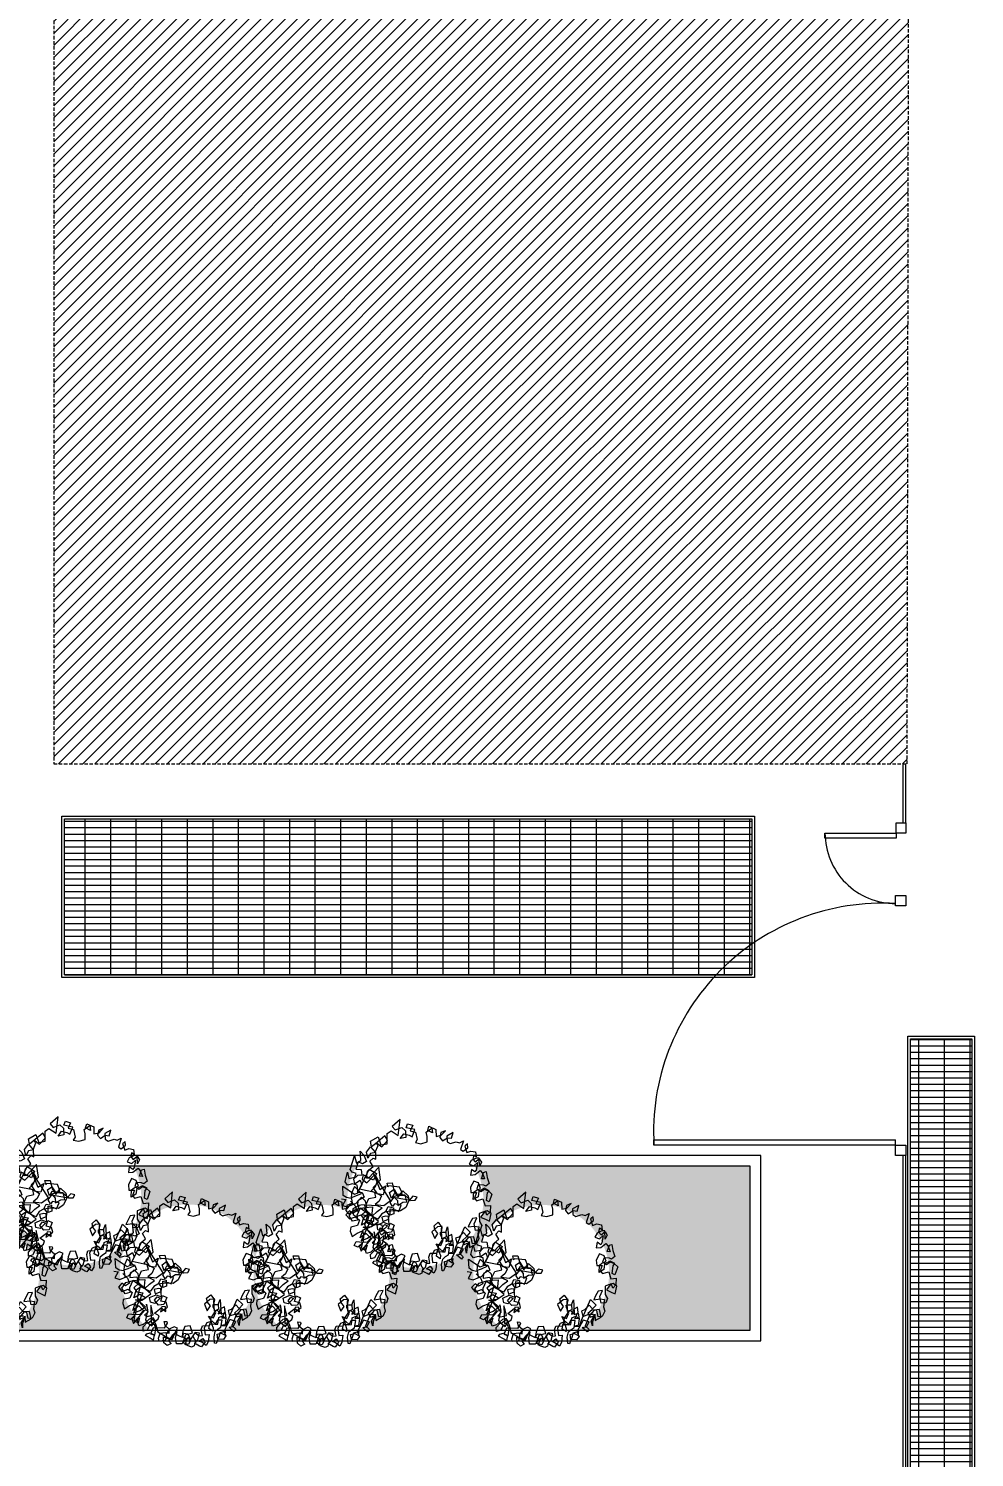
# Model space of a CAD drawing. Header units: millimetres. Extents: x 8265 to 78888, y 1905 to 34251.
# Drawn here: x 44465 to 46227, y 28489 to 31150 of the extents above; entities that cross this region are included whole.
import ezdxf

# ---------------------------------------------------------------- set-up
doc = ezdxf.new("R2010")
doc.units = ezdxf.units.MM
doc.linetypes.add('HIDDEN', pattern=[9.525, 6.35, -3.175])
for name, color, linetype, lineweight in [('440_SIMBOLI_001-AM_0', 31, 'Continuous', 0), ('441_SERRAMENTI_001-AM_0', 1, 'Continuous', 0), ('443_GRIGLIE_AERAZIONE_001-AM_0', 6, 'Continuous', 0), ('454_PROIEZIONI_001-AM_0', 61, 'HIDDEN', 0), ('475_VERDE_001-AM_0', 96, 'Continuous', 0), ('478_PIANTUMAZIONI_001-AM_0', 92, 'Continuous', 0), ('490_CAMPITURE_001-AM_0', 9, 'Continuous', 0)]:
    doc.layers.add(name, color=color, linetype=linetype, lineweight=lineweight)
doc.styles.get("Standard").update_dxf_attribs({"font": 'isocp.shx'})
doc.styles.add('STYLE1', font='romans.shx', dxfattribs={"height": 1.5})

# ---------------------------------------------------------------- blocks, each defined once
blk = doc.blocks.new('LCSHDP12')
at = {"color": 0}
blk.add_lwpolyline([(0.2051, -0.4469), (0.1975, -0.4192), (0.2429, -0.4217), (0.2378, -0.389), (0.2051, -0.3588), (0.195, -0.3865), (0.2101, -0.3462), (0.2353, -0.321), (0.2605, -0.3386), (0.2555, -0.3663), (0.2882, -0.3764), (0.3033, -0.3437), (0.2731, -0.3134), (0.2832, -0.2807), (0.321, -0.2782), (0.3487, -0.3134), (0.3739, -0.3059), (0.3991, -0.2807), (0.3663, -0.2606), (0.3386, -0.2329), (0.3562, -0.2178), (0.4041, -0.2002), (0.4469, -0.2178), (0.4469, -0.243), (0.4192, -0.243), (0.4041, -0.2027), (0.389, -0.175), (0.3587, -0.1649), (0.3436, -0.2052), (0.3865, -0.2278), (0.331, -0.2329), (0.3008, -0.2027), (0.2781, -0.1876), (0.2731, -0.2304), (0.3084, -0.2555), (0.2529, -0.2631), (0.2227, -0.243), (0.2101, -0.3084), (0.263, -0.3084), (0.2882, -0.2933), (0.3084, -0.3185), (0.2857, -0.3537), (0.2403, -0.3437), (0.2076, -0.3059), (0.1874, -0.2732), (0.1547, -0.2958), (0.1421, -0.3311), (0.1975, -0.3487), (0.2076, -0.3638), (0.1698, -0.389), (0.1496, -0.3688), (0.1194, -0.3411), (0.0967, -0.4016), (0.1446, -0.4016), (0.1774, -0.389), (0.1849, -0.4192), (0.1799, -0.4444), (0.127, -0.4721), (0.1421, -0.3814), (0.1245, -0.3638), (0.0816, -0.389), (0.0867, -0.4217), (0.1068, -0.4469), (0.0942, -0.4695), (0.0312, -0.4821), (0.064, -0.4569), (0.0413, -0.4242), (0.0161, -0.4267), (0.0187, -0.4544), (0.0086, -0.4746), (-0.0846, -0.4846), (-0.0468, -0.4544), (-0.0746, -0.4343), (-0.1098, -0.4544), (-0.1275, -0.4645), (-0.1149, -0.4318), (-0.0846, -0.399), (-0.0594, -0.4167), (-0.0594, -0.4469), (-0.0091, -0.4418), (-0.0217, -0.4091), (0.0086, -0.389), (0.0237, -0.4141), (0.0564, -0.4267), (0.0816, -0.4091), (0.0438, -0.3865), (0.0665, -0.3638), (0.1018, -0.3663), (0.1245, -0.3713), (0.1119, -0.3411), (0.1345, -0.316), (0.1723, -0.3437), (0.2, -0.3336), (0.1774, -0.2958), (0.2076, -0.2656), (0.2504, -0.2832), (0.2655, -0.2555), (0.2555, -0.2153), (0.4016, -0.2153), (0.3688, -0.1851), (0.331, -0.1624), (0.3159, -0.2127), (0.3159, -0.2404), (0.2882, -0.1926), (0.2403, -0.1649), (0.2051, -0.2807), (0.1925, -0.2832), (0.1698, -0.2404), (0.2126, -0.2253), (0.2252, -0.2153), (0.1849, -0.2002), (0.1496, -0.18), (0.1496, -0.2153), (0.1774, -0.2832), (0.1295, -0.2832), (0.1018, -0.2455), (0.0766, -0.2656), (0.0993, -0.3638), (-0.0468, -0.3613), (-0.0393, -0.3059), (0.0086, -0.3059), (0.0035, -0.3814), (0.0338, -0.3764), (0.0413, -0.3386), (-0.0292, -0.3134), (-0.0065, -0.2807), (0.0464, -0.2782), (0.0766, -0.2908), (0.0766, -0.243), (0.0791, -0.2153), (0.1169, -0.2153), (0.1471, -0.2304), (0.1295, -0.1775), (0.0816, -0.1498), (-0.0317, -0.3235), (0.0464, -0.243), (0.0086, -0.2178), (0.069, -0.2102), (0.0791, -0.2455), (0.0514, -0.2883), (-0.0141, -0.2656), (-0.0846, -0.3109), (0.0086, -0.3411), (0.0161, -0.3537), (-0.0292, -0.3663), (-0.072, -0.3462), (-0.0947, -0.3789), (-0.1224, -0.3688), (-0.1224, -0.3487), (-0.1627, -0.3688), (-0.1426, -0.3965), (-0.1073, -0.399), (-0.1401, -0.4242), (-0.1829, -0.4141), (-0.1627, -0.3713), (-0.2106, -0.3739), (-0.2232, -0.394), (-0.2131, -0.3487), (-0.266, -0.3311), (-0.2862, -0.3588), (-0.2131, -0.394), (-0.1854, -0.4091), (-0.2156, -0.4293), (-0.261, -0.3965), (-0.2207, -0.3588), (-0.2459, -0.3235), (-0.3063, -0.3512), (-0.3315, -0.3361), (-0.324, -0.2807), (-0.4247, -0.3134), (-0.3618, -0.3411), (-0.3492, -0.3134), (-0.3819, -0.2807), (-0.3718, -0.2505), (-0.334, -0.2304), (-0.3114, -0.2606), (-0.3492, -0.253), (-0.3567, -0.2178), (-0.3542, -0.1951), (-0.4046, -0.1976), (-0.392, -0.2555), (-0.4197, -0.2581), (-0.4247, -0.2228), (-0.3844, -0.2228), (-0.392, -0.1876), (-0.3517, -0.1574), (-0.329, -0.1599), (-0.3366, -0.1246), (-0.3643, -0.0919), (-0.397, -0.107), (-0.4197, -0.1246), (-0.46, -0.102), (-0.4323, -0.0843), (-0.4348, -0.1196), (-0.4625, -0.1246), (-0.4625, -0.0743), (-0.4222, -0.0541), (-0.4424, -0.0264), (-0.4802, -0.0139), (-0.4575, -0.0365), (-0.4247, -0.029), (-0.4121, -0.0038), (-0.4449, 0.0164), (-0.4524, 0.0415), (-0.4902, 0.0365), (-0.4524, 0.0088), (-0.4197, 0.0264), (-0.4172, 0.0491), (-0.4449, 0.0793), (-0.4474, 0.1019), (-0.4701, 0.1196), (-0.4096, 0.1271), (-0.4071, 0.1473), (-0.4398, 0.1649), (-0.4625, 0.1523), (-0.4499, 0.1473), (-0.4424, 0.1422), (-0.4096, 0.1724), (-0.4298, 0.1926), (-0.4373, 0.2228), (-0.4096, 0.2404), (-0.4121, 0.2203), (-0.3869, 0.2253), (-0.3769, 0.248), (-0.4071, 0.2631), (-0.392, 0.2857), (-0.3618, 0.2857), (-0.4096, 0.2606), (-0.4021, 0.2429), (-0.3743, 0.2203), (-0.3466, 0.2178), (-0.3492, 0.2505), (-0.3794, 0.2631), (-0.3315, 0.2757), (-0.3164, 0.2731), (-0.3214, 0.2454), (-0.2862, 0.2555), (-0.3013, 0.2807), (-0.3391, 0.3008), (-0.329, 0.321), (-0.3013, 0.3487), (-0.2937, 0.331), (-0.3366, 0.326), (-0.3492, 0.3386), (-0.3164, 0.3613), (-0.2862, 0.3889), (-0.261, 0.3764), (-0.261, 0.3613), (-0.2484, 0.3285), (-0.2207, 0.331), (-0.2156, 0.3613), (-0.2408, 0.3764), (-0.2408, 0.4041), (-0.2308, 0.4343), (-0.1778, 0.4393), (-0.1778, 0.4192), (-0.2257, 0.4041), (-0.2433, 0.4091), (-0.2459, 0.3738), (-0.2131, 0.3487), (-0.1778, 0.3587), (-0.1476, 0.3386), (-0.193, 0.321), (-0.2106, 0.331), (-0.2333, 0.3512), (-0.261, 0.3235), (-0.2585, 0.2908), (-0.2131, 0.2882), (-0.1829, 0.3059), (-0.198, 0.3386), (-0.1602, 0.3411), (-0.1501, 0.3613), (-0.1778, 0.394), (-0.1426, 0.4267), (-0.1602, 0.4569), (-0.1199, 0.472), (-0.0922, 0.462), (-0.1149, 0.4418), (-0.0645, 0.4292), (-0.0645, 0.4695), (-0.0645, 0.4922), (-0.1149, 0.4821), (-0.1199, 0.4519), (-0.0998, 0.4292), (-0.0821, 0.4116), (-0.0343, 0.4343), (-0.0166, 0.4594), (0.0136, 0.462), (0.0287, 0.4343), (-0.0065, 0.4091), (-0.0494, 0.4091), (-0.0343, 0.3839), (0.001, 0.3814), (0.0287, 0.3814), (0.0061, 0.4166), (-0.0015, 0.4443), (0.0438, 0.4594), (0.0665, 0.4771), (0.1043, 0.4771), (0.1169, 0.4544), (0.0841, 0.4292), (0.0917, 0.399), (0.127, 0.3839), (0.1421, 0.4066), (0.1194, 0.4292), (0.1622, 0.4343), (0.1874, 0.4443), (0.1622, 0.4242), (0.1119, 0.4267), (0.1471, 0.4469), (0.1119, 0.472), (0.0716, 0.4418), (0.0892, 0.4116), (0.1345, 0.399), (0.2076, 0.4015), (0.2177, 0.4343), (0.2378, 0.4292), (0.2252, 0.3889), (0.2101, 0.4116), (0.1723, 0.4141), (0.1774, 0.3738), (0.2655, 0.3688), (0.2857, 0.394), (0.3134, 0.3889), (0.326, 0.3537), (0.2983, 0.3361), (0.2806, 0.3587), (0.2832, 0.3864), (0.258, 0.3789), (0.2832, 0.3487), (0.3058, 0.3537), (0.3562, 0.3562), (0.3587, 0.3462), (0.3235, 0.326), (0.2882, 0.3185), (0.2655, 0.3285), (0.2479, 0.3411), (0.2026, 0.3285), (0.2151, 0.3008), (0.2454, 0.2983), (0.2378, 0.3134), (0.195, 0.3008), (0.1748, 0.3185), (0.1799, 0.3436), (0.1925, 0.321), (0.1446, 0.3235), (0.1169, 0.3059), (0.1396, 0.2882), (0.1748, 0.2882), (0.1648, 0.3008), (0.1572, 0.2757), (0.1673, 0.2631), (0.2227, 0.2555), (0.2529, 0.2757), (0.2731, 0.2958), (0.2932, 0.3034), (0.2882, 0.2731), (0.258, 0.2656), (0.2429, 0.3008), (0.2353, 0.2731), (0.2605, 0.2454), (0.2958, 0.2429), (0.3361, 0.2681), (0.3235, 0.2908), (0.3688, 0.3059), (0.3965, 0.3034), (0.389, 0.2681), (0.389, 0.248), (0.3638, 0.2631), (0.3764, 0.2857), (0.4167, 0.2782), (0.4167, 0.2656), (0.4142, 0.2404), (0.4167, 0.2278), (0.3839, 0.2379), (0.3411, 0.2303), (0.3487, 0.2027), (0.3739, 0.1976), (0.389, 0.2127), (0.394, 0.2253), (0.4293, 0.2329), (0.4444, 0.2203), (0.4469, 0.1926), (0.4469, 0.175), (0.3965, 0.1724), (0.4116, 0.1951), (0.4368, 0.1951), (0.4419, 0.1699), (0.4444, 0.1573), (0.3865, 0.1523), (0.3663, 0.1775), (0.3587, 0.1875), (0.3235, 0.1548), (0.3411, 0.1246), (0.3764, 0.1271), (0.4066, 0.1347), (0.4091, 0.1674), (0.452, 0.1548), (0.4671, 0.1221), (0.4318, 0.0994), (0.3915, 0.0919), (0.4293, 0.0743), (0.4696, 0.0667), (0.4797, 0.0894), (0.5023, 0.0717), (0.4948, 0.044), (0.4595, 0.0264), (0.4595, 0.0466), (0.4545, 0.0818), (0.3713, 0.0868), (0.3713, 0.0617), (0.3965, 0.0415), (0.4343, 0.034), (0.4545, 0.044), (0.4771, 0.0466), (0.4973, 0.0113), (0.4822, 0.0012), (0.4469, -0.0038), (0.4293, 0.0264), (0.4242, 0.0491), (0.3991, 0.039), (0.389, 0.0063), (0.3663, -0.0113), (0.3613, 0.0038), (0.3688, 0.0113), (0.4066, 0.0063), (0.4343, -0.0592), (0.4771, -0.0592), (0.4746, -0.034), (0.5074, -0.0264), (0.5049, -0.0491), (0.5023, -0.0843), (0.4872, -0.0818), (0.4721, -0.0642), (0.4746, -0.029), (0.4318, -0.0416), (0.4116, -0.0617), (0.4268, -0.0869), (0.4646, -0.0894), (0.4822, -0.1095), (0.457, -0.1221), (0.4192, -0.1095), (0.4268, -0.0718), (0.389, -0.0667), (0.3764, -0.0869), (0.394, -0.107), (0.4419, -0.1271), (0.462, -0.1498), (0.4293, -0.1775), (0.4116, -0.1674), (0.4469, -0.1624), (0.4469, -0.1775), (0.4444, -0.1926), (0.4142, -0.2002), (0.4394, -0.2102), (0.462, -0.1876), (0.3537, -0.1574), (0.3436, -0.1397), (0.3134, -0.1624), (0.3562, -0.1347), (0.3839, -0.1448), (0.3839, -0.1246), (0.3587, -0.0944), (0.3285, -0.1171), (0.3084, -0.1347), (0.4116, -0.0843), (0.3991, -0.0692), (0.3688, -0.0541), (0.3487, -0.0567), (0.3436, -0.0919), (0.2958, -0.0667), (0.3033, -0.029), (0.2781, -0.0441), (0.2857, -0.0667), (0.321, -0.0592), (0.2731, -0.0315), (0.2479, -0.0516), (0.2555, -0.0869), (0.2177, -0.0919), (0.2177, -0.0617), (0.2681, -0.0592), (0.2857, -0.0894), (0.2681, -0.1271), (0.2403, -0.1196), (0.2403, -0.0995), (0.2857, -0.1171), (0.2907, -0.1448), (0.2655, -0.1624), (0.2303, -0.1322), (0.2277, -0.0944), (0.1824, -0.1196), (0.1874, -0.1347), (0.2051, -0.1574), (0.2277, -0.1397), (0.1975, -0.112), (0.1723, -0.1171), (0.1547, -0.1473), (0.1245, -0.1473), (0.1169, -0.112), (0.1522, -0.0944), (0.1698, -0.112), (0.132, -0.1297), (0.1245, -0.0944), (0.1245, -0.0718), (0.0816, -0.0743), (0.0917, -0.1171), (0.1119, -0.1221), (0.0942, -0.1473), (0.0514, -0.1372), (0.064, -0.1095), (0.0917, -0.0944), (0.059, -0.0718), (0.0464, -0.0491), (0.0111, -0.0768), (0.0338, -0.1473), (0.0665, -0.1498), (0.0363, -0.1775), (0.0061, -0.1599), (0.0287, -0.1271), (0.0363, -0.1196), (0.0061, -0.102), (-0.0217, -0.1322), (0.001, -0.2002), (0.0086, -0.2027), (-0.0116, -0.2178), (-0.0267, -0.1876), (0.0187, -0.1523), (0.0413, -0.1146), (-0.0091, -0.1045), (0.0061, -0.0592), (0.0312, -0.0416), (0.0615, -0.1548), (0.0287, -0.1196), (0.0136, -0.0768), (0.0262, -0.029), (0.0136, -0.0038), (-0.0091, -0.0013), (-0.004, -0.029), (0.0363, -0.0416), (0.0816, -0.0416), (0.1169, -0.0617), (0.1345, -0.1045), (0.1622, -0.1498), (0.1874, -0.1674), (0.2277, -0.175), (0.2252, -0.248), (0.2983, -0.2379), (0.326, -0.1976), (0.3512, -0.1397), (0.4091, -0.1271), (0.4217, -0.1045), (0.3839, -0.0843), (0.4041, -0.0567), (0.4268, -0.0365), (0.4469, -0.0214), (0.4545, 0.0466), (0.452, 0.0843), (0.4091, 0.0843), (0.4116, 0.1171), (0.4116, 0.1372), (0.3839, 0.1372), (0.3764, 0.1624), (0.4041, 0.1951), (0.3512, 0.2027), (0.3562, 0.2354), (0.3461, 0.253), (0.3134, 0.2303), (0.2882, 0.2278), (0.2681, 0.2681), (0.2328, 0.2631), (0.2151, 0.2379), (0.2126, 0.2706), (0.1748, 0.2706), (0.1496, 0.2404), (0.1345, 0.2329), (0.1194, 0.2631), (0.1471, 0.2782), (0.1698, 0.258), (0.1093, 0.2278), (0.0967, 0.2278), (0.1119, 0.2001), (0.1547, 0.18), (0.1874, 0.2152), (0.1496, 0.2203), (0.1345, 0.1926), (0.1144, 0.1775), (0.0816, 0.1926), (0.1018, 0.2278), (0.132, 0.2354), (0.1194, 0.2631), (0.0841, 0.2606), (0.1169, 0.2782), (0.1698, 0.3059), (0.1496, 0.326), (0.1824, 0.3462), (0.2227, 0.3587), (0.2378, 0.3361), (0.2252, 0.3688), (0.1824, 0.3638), (0.0363, 0.3613), (0.0539, 0.4091), (0.0867, 0.399), (0.0741, 0.3688), (0.1144, 0.3537), (0.1295, 0.3386), (0.1572, 0.3613), (0.127, 0.3915), (0.1144, 0.4192)], dxfattribs=at)
at = {"color": 0, "flags": 1}
for tag, p in [('ITEM', (0.089, 0.0116)), ('SIZE', (0.0837, -0.0364))]:
    blk.add_attdef(tag, p, '', height=0.02, dxfattribs=at)
blk = doc.blocks.new('PORTA-[REI-US]-SISTI-120')
at = {"ltscale": 20, "insert": (52.1, -2197.6), "char_height": 50, "attachment_point": 4, "rotation": 180, "style": 'STYLE1'}
blk.add_mtext('\\A1;', dxfattribs=at)

msp = doc.modelspace()

# ---------------------------------------------------------------- hatches: boundary and pattern name
at = {"layer": '443_GRIGLIE_AERAZIONE_001-AM_0'}
h = msp.add_hatch(dxfattribs=at)
h.set_pattern_fill('GRATE', color=253, scale=15, style=0)
h.set_pattern_definition([(0, (35474.334, 18374.994), (0, 11.90625), []), (90, (35474.334, 18374.994), (-47.625, 3e-15), [])])
h.paths.add_polyline_path([(44532.3, 29388), (44532.3, 29678.3), (45812.2, 29678.3), (45812.2, 29388)])
h = msp.add_hatch(dxfattribs=at)
h.set_pattern_fill('GRATE', color=253, scale=15, style=0)
h.set_pattern_definition([(0, (34788.991, 18313.833), (0, 11.90625), []), (90, (34788.99, 18313.833), (-47.625, 3e-15), [])])
h.paths.add_polyline_path([(46222, 29268.7), (46108, 29268.7), (46108, 28334.2), (46222, 28334.2)])
h.paths.add_polyline_path([(46222, 28303.1), (46108, 28303.1), (46108, 27751.8), (46222, 27751.8)])
at = {"layer": '475_VERDE_001-AM_0'}
h = msp.add_hatch(dxfattribs=at)
h.set_pattern_fill('AR-SAND', color=256, scale=0.5, style=0)
h.set_pattern_definition([(37.5, (-143333.772, -11686.166), (-0.8000156, 24.4706619), [0, -19.304, 0, -21.59, 0, -20.6375]), (7.5, (-143333.772, -11686.166), (22.476164, 35.841255), [0, -10.414, 0, -17.399, 0, -6.6675]), (327.5, (-143349.393, -11686.166), (39.5496185, 0.0718592), [0, -6.35, 0, -22.86, 0, -29.845]), (317.5, (-143349.393, -11686.166), (38.1778226, 11.146466), [0, -3.175, 0, -14.986, 0, -17.145])])
edge = h.paths.add_edge_path()
edge.add_arc((44548.5, 28973.2), 126.7, 197.3092, 236.8061)
edge.add_arc((44358.2, 28829.5), 126.7, 17.3092, 56.8061)
edge = h.paths.add_edge_path()
edge.add_arc((45011, 28832.9), 126.7, 190.5242, 237.3704)
edge.add_line((44942.7, 28726.2), (44829.1, 28726.2))
edge.add_arc((44762.1, 28833.7), 126.7, 301.9277, 349.094)
edge = h.paths.add_edge_path()
edge.add_arc((44762.1, 28833.7), 126.7, 349.094, 370.5242)
edge.add_arc((45011, 28832.9), 126.7, 169.094, 190.5242)
edge = h.paths.add_edge_path()
edge.add_arc((45185.7, 28968.6), 126.7, 150.1423, 188.6492)
edge.add_arc((45011, 28832.9), 126.7, 66.9853, 169.094)
edge.add_arc((44762.1, 28833.7), 126.7, 10.5242, 238.0718)
edge.add_line((44695.1, 28726.2), (44431.6, 28726.2))
edge.add_arc((44358.2, 28829.5), 126.7, 305.3791, 377.3092)
edge.add_arc((44548.5, 28973.2), 126.7, 236.8061, 387.4582)
edge.add_line((44660.9, 29031.6), (45075.9, 29031.6))
edge = h.paths.add_edge_path()
edge.add_arc((45420, 28832.9), 126.7, 302.6275, 597.3719)
edge.add_line((45351.7, 28726.2), (45079.3, 28726.2))
edge.add_arc((45011, 28832.9), 126.7, 302.6291, 368.6492)
edge.add_arc((45185.7, 28968.6), 126.7, 246.9853, 389.8577)
edge.add_line((45295.6, 29031.6), (45809.4, 29031.6))
edge.add_line((45809.4, 29031.6), (45809.4, 28726.2))
edge.add_line((45809.4, 28726.2), (45488.3, 28726.2))
edge = h.paths.add_edge_path()
edge.add_arc((43073.3, 28835.5), 126.7, 300.4069, 363.2659)
edge.add_arc((43243.7, 28961.5), 126.7, 249.718, 393.5954)
edge.add_line((43349.2, 29031.6), (43589.5, 29031.6))
edge.add_arc((43695.4, 28962), 126.7, 146.6542, 393.3458)
edge.add_line((43801.2, 29031.6), (44436.1, 29031.6))
edge.add_arc((44548.5, 28973.2), 126.7, 152.5418, 197.3092)
edge.add_arc((44358.2, 28829.5), 126.7, 56.8061, 234.6204)
edge.add_line((44284.9, 28726.2), (43987.1, 28726.2))
edge.add_arc((43914.2, 28829.8), 126.7, 305.1482, 594.8513)
edge.add_line((43841.2, 28726.2), (43526.2, 28726.2))
edge.add_arc((43469.3, 28839.4), 126.7, 296.6793, 603.3202)
edge.add_line((43412.5, 28726.2), (43137.4, 28726.2))
edge = h.paths.add_edge_path()
edge.add_arc((42825.1, 28834.1), 126.7, 301.5856, 348.7316)
edge.add_arc((43073.3, 28835.5), 126.7, 191.8874, 239.5925)
edge.add_line((43009.2, 28726.2), (42891.5, 28726.2))
edge = h.paths.add_edge_path()
edge.add_arc((43073.3, 28835.5), 126.7, 168.7316, 191.8874)
edge.add_arc((42825.1, 28834.1), 126.7, 348.7316, 371.8874)
edge = h.paths.add_edge_path()
edge.add_line((42310.6, 28726.2), (42422.6, 28726.2))
edge.add_arc((42483.4, 28837.4), 126.7, 200.9385, 241.3237, ccw=False)
edge.add_arc((42246, 28835.2), 126.7, 300.6661, 340.1122, ccw=False)
edge = h.paths.add_edge_path()
edge.add_arc((41823.4, 28836.6), 126.7, 299.3956, 369.0071)
edge.add_arc((42008.5, 28968), 126.7, 241.7242, 390.1465)
edge.add_line((42118.1, 29031.6), (43138.2, 29031.6))
edge.add_arc((43243.7, 28961.5), 126.7, 146.4046, 183.2659)
edge.add_arc((43073.3, 28835.5), 126.7, 69.718, 168.7316)
edge.add_arc((42825.1, 28834.1), 126.7, 11.8874, 238.4139)
edge.add_line((42758.8, 28726.2), (42544.2, 28726.2))
edge.add_arc((42483.4, 28837.4), 126.7, 298.6758, 520.1122)
edge.add_arc((42246, 28835.2), 126.7, 20.9385, 239.3334)
edge.add_line((42181.3, 28726.2), (41885.6, 28726.2))
edge = h.paths.add_edge_path()
edge.add_arc((40577, 28969.4), 126.7, 150.5935, 389.4065)
edge.add_line((40687.3, 29031.6), (40970.8, 29031.6))
edge.add_arc((41083.1, 28973), 126.7, 152.4398, 387.5602)
edge.add_line((41195.4, 29031.6), (41899, 29031.6))
edge.add_arc((42008.5, 28968), 126.7, 149.8535, 189.0071)
edge.add_arc((41823.4, 28836.6), 126.7, 61.7242, 240.6039)
edge.add_line((41761.2, 28726.2), (41387.6, 28726.2))
edge.add_arc((41309.3, 28825.8), 126.7, 308.214, 591.7855)
edge.add_line((41230.9, 28726.3), (40884.9, 28726.3))
edge.add_arc((40806.7, 28825.9), 126.7, 308.1179, 591.8816)
edge.add_line((40728.5, 28726.3), (40347.8, 28726.3))
edge.add_line((40347.8, 28726.3), (40347.8, 29031.6))
edge.add_line((40347.8, 29031.6), (40466.6, 29031.6))
at = {"layer": '490_CAMPITURE_001-AM_0'}
h = msp.add_hatch(dxfattribs=at)
h.set_pattern_fill('ANSI31', color=256, scale=5, style=0)
h.set_pattern_definition([(45, (35456.603, 18313.833), (-11.22532, 11.22532), [])])
h.paths.add_polyline_path([(46101.8, 29780.7), (46104.4, 31191), (44512.2, 31193.7), (44512.2, 29780.7)])

# ---------------------------------------------------------------- linework, layer by layer
at = {"layer": '440_SIMBOLI_001-AM_0', "linetype": 'Continuous'}
for p, q in [((46094.2, 29671), (46094.2, 29780.7)), ((46099.2, 29671), (46099.2, 29780.7)), ((45829.4, 29051.6), (40327.8, 29051.6)), ((45829.4, 28706.2), (45829.4, 29051.6)), ((45809.4, 29031.6), (40347.8, 29031.6)), ((45809.4, 28726.2), (45809.4, 29031.6)), ((40347.8, 28726.3), (45809.4, 28726.2)), ((40327.8, 28706.3), (45829.4, 28706.2))]:
    msp.add_line(p, q, dxfattribs=at)
at = {"layer": '440_SIMBOLI_001-AM_0'}
for p, q in [((46094.2, 28347.2), (46094.2, 29051.6)), ((46099.2, 28347.2), (46099.2, 29051.6))]:
    msp.add_line(p, q, dxfattribs=at)
at = {"layer": '441_SERRAMENTI_001-AM_0', "linetype": 'Continuous'}
for p, q in [((45630.1, 29070.8), (45630.1, 29080.8)), ((45630.1, 29080.8), (46080.1, 29080.8)), ((46080.1, 29070.8), (45630.1, 29070.8)), ((46080.1, 29070.8), (46080.1, 29080.8))]:
    msp.add_line(p, q, dxfattribs=at)
for points in [[(46081.1, 29651.8), (46081.1, 29671), (46099.2, 29671), (46099.2, 29651.8)], [(45948.7, 29651.8), (46081.1, 29651.8), (46081.1, 29642.8), (45948.7, 29642.8)], [(46080.1, 29516.6), (46080.1, 29535.8), (46099.2, 29535.8), (46099.2, 29516.6)], [(46080.1, 29051.6), (46080.1, 29070.8), (46099.2, 29070.8), (46099.2, 29051.6)]]:
    msp.add_lwpolyline(points, close=True, dxfattribs=at)
for centre, radius, start, end in [((46079.8, 29652, -17.9), 131.1, 180.0641, 270.0981), ((46056.1, 29094.8, -17.9), 426.7, 86.7775, 183.2232)]:
    msp.add_arc(centre, radius, start, end, dxfattribs=at)
at = {"layer": '443_GRIGLIE_AERAZIONE_001-AM_0'}
for points in [[(44527.3, 29383), (44527.3, 29683.3), (45817.2, 29683.3), (45817.2, 29383)], [(44532.3, 29388), (44532.3, 29678.3), (45812.2, 29678.3), (45812.2, 29388)], [(46108, 28334.2), (46108, 29268.7), (46222, 29268.7), (46222, 28334.2)]]:
    msp.add_lwpolyline(points, close=True, dxfattribs=at)
at = {"layer": '443_GRIGLIE_AERAZIONE_001-AM_0', "ltscale": 0.01}
msp.add_lwpolyline([(46103, 28329.2), (46103, 29273.7), (46227, 29273.7), (46227, 28329.2)], close=True, dxfattribs=at)
at = {"layer": '454_PROIEZIONI_001-AM_0'}
msp.add_lwpolyline([(46101.8, 29780.7), (46104.4, 31191), (44512.2, 31193.7), (44512.2, 29780.7)], close=True, dxfattribs=at)

# ---------------------------------------------------------------- block references
at = {"layer": '441_SERRAMENTI_001-AM_0', "linetype": 'Continuous', "xscale": -1, "rotation": 180}
msp.add_blockref('PORTA-[REI-US]-SISTI-120', (45530.7, 27734.6), dxfattribs=at)
at = {"layer": '478_PIANTUMAZIONI_001-AM_0', "xscale": 285.466434940394, "yscale": 285.466434940394, "zscale": 1.019522981930017, "rotation": 245.4062266445237}
for p in [(44551, 28975.9), (45188.2, 28971.2), (44360.7, 28832.2), (44764.5, 28836.4), (45013.4, 28835.6), (45422.4, 28835.6)]:
    msp.add_blockref('LCSHDP12', p, dxfattribs=at)

doc.saveas('drawing.dxf')
